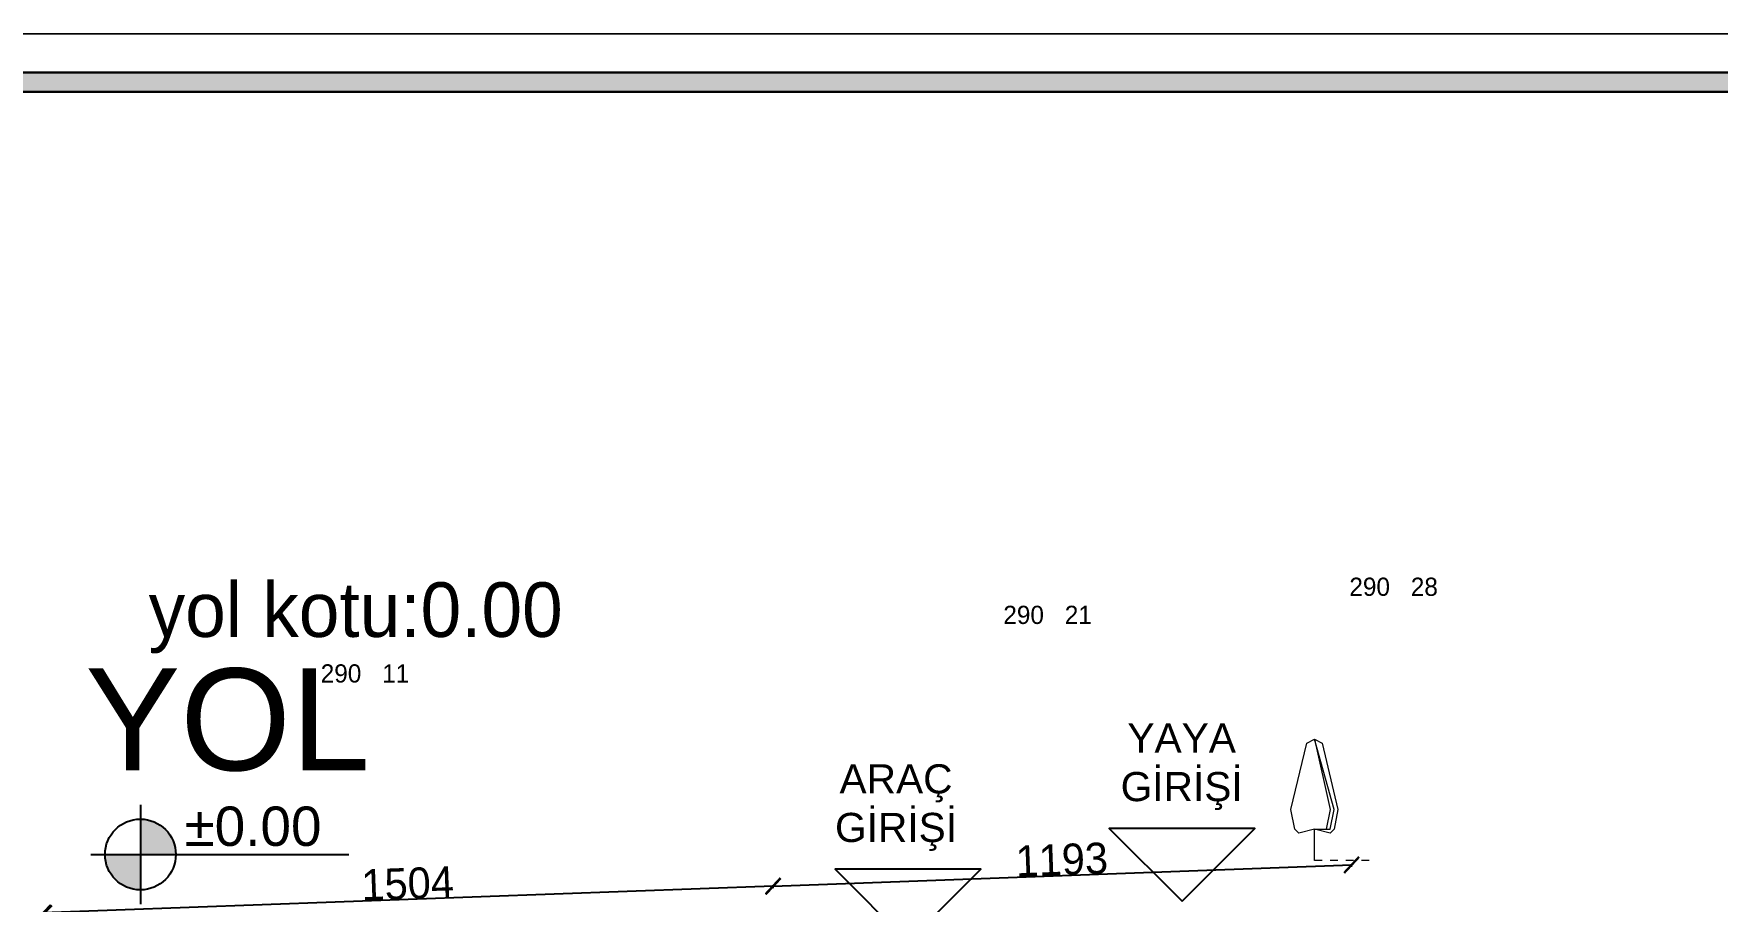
# Model space of a CAD drawing. Extents: x 775040 to 808375, y 4159409 to 4163651.
# Drawn here: x 776956 to 777824, y 4162842 to 4163289 of the extents above; entities that cross this region are included whole.
import ezdxf

# ---------------------------------------------------------------- set-up
doc = ezdxf.new("R2010")
doc.units = 0
doc.header["$MEASUREMENT"] = 0
doc.header["$PDMODE"] = 3
doc.linetypes.add('DUZ', pattern=[500, 500])
doc.layers.get('0').update_dxf_attribs({"linetype": 'DUZ'})
for name, color, linetype, lineweight in [('ANDIZ', 3, 'Continuous', 0), ('KALIN', 30, 'Continuous', 18), ('NKOT', 1, 'Continuous', 0), ('Z_antet', 31, 'Continuous', 30), ('Z_iç ölçü dikey', 111, 'Continuous', 25), ('Z_iç ölçü yatay', 75, 'Continuous', 20), ('Z_yazı', 4, 'Continuous', 20)]:
    doc.layers.add(name, color=color, linetype=linetype, lineweight=lineweight)
doc.layers.add('YAZıMAHAL', color=4, linetype='Continuous')
doc.styles.add('ARIAL', font='ariblk.ttf', dxfattribs={"height": 1})
doc.dimstyles.new('ölçü 200', dxfattribs={"dimscale": 4, "dimtxt": 4, "dimasz": 2, "dimexe": 0.1, "dimexo": 0.2, "dimgap": 0.05, "dimtad": 1, "dimdec": 0, "dimlfac": 4, "dimzin": 9, "dimdsep": 46, "dimtxsty": 'Standard', "dimblk1": 'ARCHTICK', "dimblk2": 'ARCHTICK', "dimsah": 1, "dimcen": 0, "dimadec": 0, "dimazin": 0, "dimtfac": 1, "dimtdec": 0, "dimtix": 1, "dimtofl": 0, "dimtmove": 1, "dimatfit": 3, "dimldrblk": 'ARCHTICK', "dimfxl": 0, "dimtolj": 1, "dimtzin": 0, "dimarcsym": 0})

# ---------------------------------------------------------------- blocks, each defined once
blk = doc.blocks.new('_ARCHTICK')
at = {"color": 0, "linetype": 'ByBlock', "const_width": 0.15}
blk.add_lwpolyline([(-0.5, -0.5), (0.5, 0.5)], dxfattribs=at)
blk = doc.blocks.new('*D1179')
at = {"layer": 'Defpoints', "color": 0, "transparency": 16777216}
for p in [(776961.44, 4162836.02), (777338.25, 4162824.36), (776962.38, 4162810.5)]:
    blk.add_point(p, dxfattribs=at)
at = {"layer": 'Z_iç ölçü yatay', "color": 0, "lineweight": -2, "transparency": 16777216}
for p, q in [((777337.3, 4162849.88), (776961.44, 4162836.02)), ((777337.34, 4162848.88), (777337.29, 4162850.28)), ((776961.47, 4162835.02), (776961.42, 4162836.42))]:
    blk.add_line(p, q, dxfattribs=at)
at = {"layer": 'Z_iç ölçü yatay', "color": 0, "lineweight": -2, "transparency": 16777216, "xscale": 8, "yscale": 8, "zscale": 8}
for p, rotation in [((777337.3, 4162849.88), 2.112061447285987), ((776961.44, 4162836.02), 182.112061447286)]:
    blk.add_blockref('_ARCHTICK', p, dxfattribs=dict(at, rotation=rotation))
at = {"layer": 'Z_iç ölçü yatay', "color": 0, "transparency": 16777216, "insert": (777149.07, 4162851.14), "char_height": 16, "attachment_point": 5, "rotation": 2.11206}
blk.add_mtext('\\A1;1504', dxfattribs=at)
blk = doc.blocks.new('*D1180')
at = {"layer": 'Defpoints', "color": 0, "transparency": 16777216}
for p in [(777635.23, 4162860.74), (777636.17, 4162835.34), (777338.25, 4162824.36)]:
    blk.add_point(p, dxfattribs=at)
at = {"layer": 'Z_iç ölçü yatay', "color": 0, "lineweight": -2, "transparency": 16777216}
for p, q in [((777337.31, 4162849.75), (777635.23, 4162860.74)), ((777635.27, 4162859.74), (777635.22, 4162861.14)), ((777337.35, 4162848.75), (777337.29, 4162850.15))]:
    blk.add_line(p, q, dxfattribs=at)
at = {"layer": 'Z_iç ölçü yatay', "color": 0, "lineweight": -2, "transparency": 16777216, "xscale": 8, "yscale": 8, "zscale": 8}
for p, rotation in [((777635.23, 4162860.74), 2.112061479129752), ((777337.31, 4162849.75), 182.1120614791297)]:
    blk.add_blockref('_ARCHTICK', p, dxfattribs=dict(at, rotation=rotation))
at = {"layer": 'Z_iç ölçü yatay', "color": 0, "transparency": 16777216, "insert": (777485.97, 4162863.44), "char_height": 16, "attachment_point": 5, "rotation": 2.11206}
blk.add_mtext('\\A1;1193', dxfattribs=at)
blk = doc.blocks.new('*D1181')
at = {"layer": 'Defpoints', "color": 0, "transparency": 16777216}
for p in [(776800.13, 4162832.78), (776800.62, 4162807.37), (776962.38, 4162810.5)]:
    blk.add_point(p, dxfattribs=at)
at = {"layer": 'Z_iç ölçü yatay', "color": 0, "lineweight": -2, "transparency": 16777216}
for p, q in [((776961.89, 4162835.9), (776800.13, 4162832.78)), ((776800.15, 4162831.78), (776800.13, 4162833.18)), ((776961.91, 4162834.9), (776961.88, 4162836.3))]:
    blk.add_line(p, q, dxfattribs=at)
at = {"layer": 'Z_iç ölçü yatay', "color": 0, "lineweight": -2, "transparency": 16777216, "xscale": 8, "yscale": 8, "zscale": 8}
for p, rotation in [((776961.89, 4162835.9), 1.10625829416195), ((776800.13, 4162832.78), 181.1062582941619)]:
    blk.add_blockref('_ARCHTICK', p, dxfattribs=dict(at, rotation=rotation))
at = {"layer": 'Z_iç ölçü yatay', "color": 0, "transparency": 16777216, "insert": (776880.85, 4162842.54), "char_height": 16, "attachment_point": 5, "rotation": 1.10626}
blk.add_mtext('\\A1;647', dxfattribs=at)
blk = doc.blocks.new('43')
at = {"layer": 'ANDIZ', "lineweight": 0}
for p, q in [((-0.161, 2.419, 318.656), (0, 2.5, 318.656)), ((0, 2.5, 318.656), (0.161, 2.419, 318.656)), ((0.403, 1.048, 318.656), (0, 2.5, 318.656)), ((0, 2.5, 318.656), (0.323, 1.048, 318.656)), ((-0.484, 1.048, 318.656), (-0.161, 2.419, 318.656)), ((0.161, 2.419, 318.656), (0.484, 1.048, 318.656)), ((-0.403, 0.645, 318.656), (-0.484, 1.048, 318.656)), ((0.323, 1.048, 318.656), (0.242, 0.645, 318.656)), ((0.323, 0.645, 318.656), (0.403, 1.048, 318.656)), ((0.484, 1.048, 318.656), (0.403, 0.645, 318.656)), ((-0.323, 0.564, 318.656), (-0.403, 0.645, 318.656)), ((0, 0.645, 318.656), (-0.323, 0.564, 318.656)), ((0, 0, 318.656), (0, 0.645, 318.656)), ((0.323, 0.564, 318.656), (0, 0.645, 318.656)), ((0, 0.645, 318.656), (0.323, 0.645, 318.656)), ((0.403, 0.645, 318.656), (0.323, 0.564, 318.656)), ((0.161, 0, 318.656), (0, 0, 318.656)), ((0.484, 0, 318.656), (0.323, 0, 318.656)), ((0.806, 0, 318.656), (0.645, 0, 318.656)), ((1.129, 0, 318.656), (0.968, 0, 318.656))]:
    blk.add_line(p, q, dxfattribs=at)

msp = doc.modelspace()

# ---------------------------------------------------------------- hatches: boundary and pattern name
at = {"layer": 'YAZıMAHAL', "linetype": 'Continuous'}
h = msp.add_hatch(color=256, dxfattribs=at)
h.paths.add_polyline_path([(777011.46, 4162884.35), (777011.46, 4162866.13), (777029.69, 4162866.13, 0.414214)])
h.paths.add_polyline_path([(777011.46, 4162866.13), (776993.24, 4162866.13, 0.414214), (777011.46, 4162847.9)])
at = {"layer": 'Z_antet'}
msp.add_hatch(color=256, dxfattribs=at).paths.add_polyline_path([(776136.59, 4159743.65), (776136.59, 4159438.75), (779787.64, 4159438.75), (779787.64, 4163258.75), (776136.59, 4163258.75), (776136.59, 4159741.15), (776126.59, 4159741.15), (776126.59, 4163268.75), (779797.64, 4163268.75), (779797.64, 4159428.75), (776126.59, 4159428.75), (776126.59, 4159743.65)])

# ---------------------------------------------------------------- linework, layer by layer
at = {"layer": 'KALIN'}
msp.add_lwpolyline([(775986.59, 4163288.75), (775986.59, 4159408.75), (779817.64, 4159408.75), (779817.64, 4163288.75)], close=True, dxfattribs=at)
msp.add_lwpolyline([(776006.59, 4159741.15), (776006.59, 4163288.75), (779817.64, 4163288.75), (779817.64, 4159408.75), (776006.59, 4159408.75), (776006.59, 4159743.65)], dxfattribs=at)
at = {"layer": 'YAZıMAHAL', "linetype": 'Continuous'}
for p, q in [((777011.46, 4162891.64), (777011.46, 4162840.61)), ((776985.95, 4162866.13), (777118.76, 4162866.13))]:
    msp.add_line(p, q, dxfattribs=at)
msp.add_circle((777011.46, 4162866.13), 18.23, dxfattribs=at)
at = {"layer": 'Z_antet'}
msp.add_lwpolyline([(776136.59, 4159743.65), (776136.59, 4159438.75), (779787.64, 4159438.75), (779787.64, 4163258.75), (776136.59, 4163258.75), (776136.59, 4159741.15), (776126.59, 4159741.15), (776126.59, 4163268.75), (779797.64, 4163268.75), (779797.64, 4159428.75), (776126.59, 4159428.75), (776126.59, 4159743.65)], close=True, dxfattribs=at)
at = {"layer": 'Z_iç ölçü dikey'}
for points in [[(777547.98, 4162842.07), (777585.48, 4162879.57), (777510.48, 4162879.57), (777547.98, 4162842.07)], [(777406.75, 4162821.04), (777444.25, 4162858.54), (777369.25, 4162858.54), (777406.75, 4162821.04)]]:
    msp.add_lwpolyline(points, dxfattribs=at)

# ---------------------------------------------------------------- block references
at = {"layer": 'ANDIZ', "lineweight": 0, "xscale": 25, "yscale": 25, "zscale": 25}
msp.add_blockref('43', (777616.15, 4162863.06, 7966.4), dxfattribs=at)

# ---------------------------------------------------------------- texts
at = {"layer": 'NKOT', "color": 3, "lineweight": 0}
for s, height, p in [('yol kotu:0.00', 28.125, (777015.69, 4162978.15, 13802.35)), ('290', 9.375, (777634.12, 4162999.31, -709.5)), ('28', 9.375, (777665.76, 4162999.31, -709.5)), ('290', 9.375, (777455.89, 4162984.83, -711.13)), ('21', 9.375, (777487.53, 4162984.83, -711.13)), ('290', 9.375, (777104.32, 4162954.68, -713.65)), ('11', 9.375, (777135.96, 4162954.68, -713.65))]:
    msp.add_text(s, height=height, dxfattribs=at).set_placement(p)
at = {"layer": 'YAZıMAHAL', "linetype": 'Continuous', "attachment_point": 5, "style": 'ARIAL'}
for s, insert, char_height, width in [('{\\fArial|b0|i0|c162|p34;YAYA GİRİŞİ}', (777547.74, 4162911.29), 15, 55.3246), ('{\\fArial|b0|i0|c162|p34;ARAÇ GİRİŞİ}', (777400.62, 4162890.26), 15, 55.3246), ('{\\fArial|b0|i0|c162|p34;%%P0.00}', (777069.45, 4162880.55), 20.25, 74.6882)]:
    msp.add_mtext(s, dxfattribs=dict(at, insert=insert, char_height=char_height, width=width))
at = {"layer": 'Z_yazı', "insert": (777056.42, 4162935.33), "char_height": 52.5, "width": 779.9468, "attachment_point": 5, "style": 'ARIAL'}
msp.add_mtext('{\\fArial|b0|i0|c162|p34;YOL}', dxfattribs=at)

# ---------------------------------------------------------------- dimensions: what is measured, and where the dimension line sits
at = {"layer": 'Z_iç ölçü yatay'}
for p1, p2, distance, picture, middle in [((777338.2452, 4162824.3571), (777636.1685, 4162835.3443), 25.4131, '*D1180', (777485.9681, 4162863.4409)), ((777338.2452, 4162824.3571), (776962.3785, 4162810.4955), -25.5381, '*D1179', (777149.0685, 4162851.1415)), ((776962.38, 4162810.5), (776800.62, 4162807.37), -25.41, '*D1181', (776880.85, 4162842.54))]:
    dim = msp.add_aligned_dim(p1=p1, p2=p2, distance=distance, dimstyle='ölçü 200', dxfattribs=at)
    dim.commit()
    dim.dimension.update_dxf_attribs({"geometry": picture, "text_midpoint": middle})

doc.saveas('drawing.dxf')
